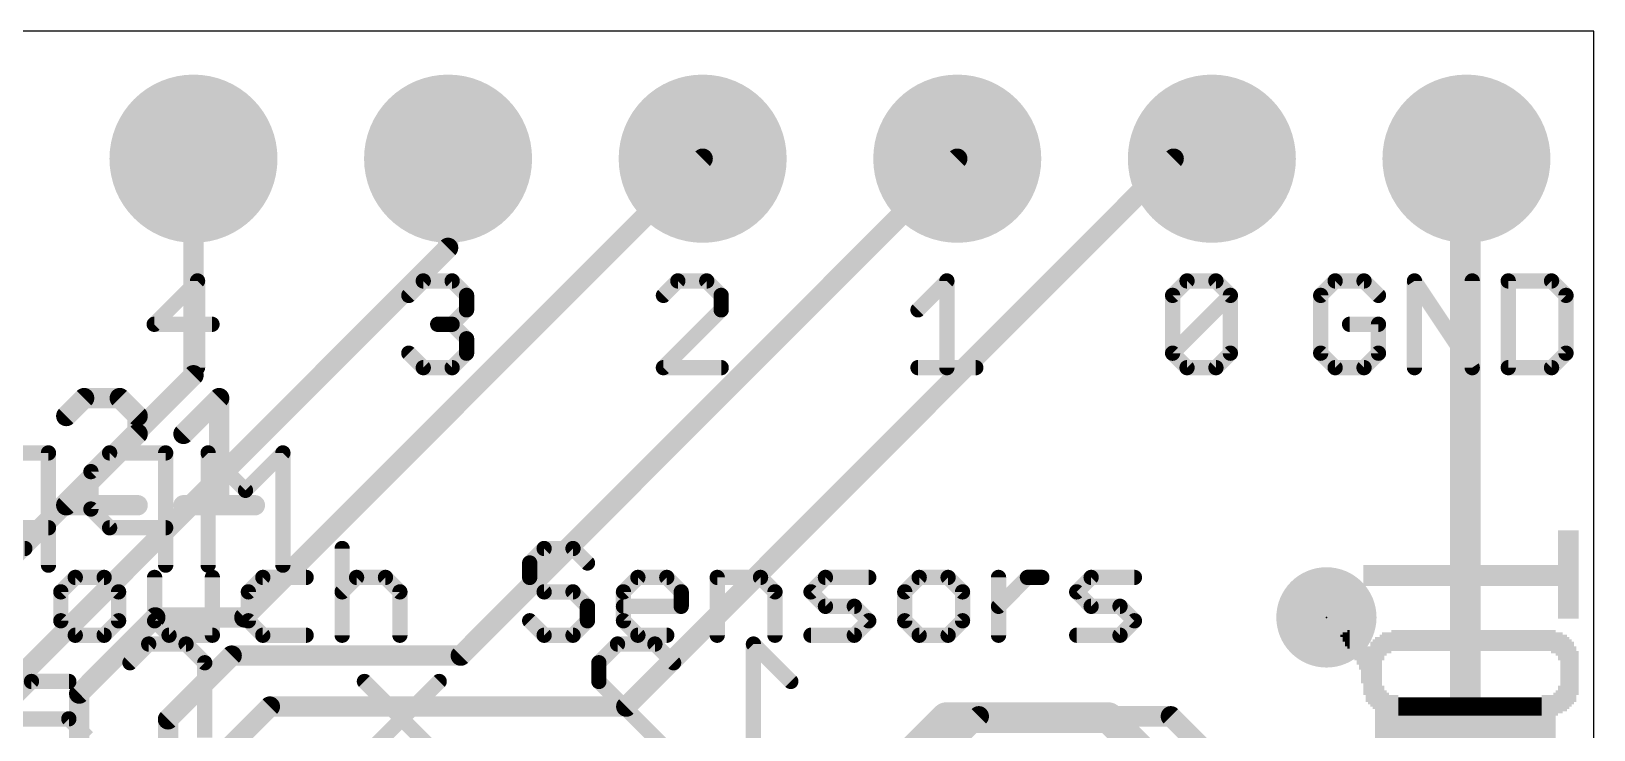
# Model space of a CAD drawing. Extents: x -0.1 to 33.1, y -0.2 to 19.1.
# Drawn here: x 17.43 to 33.02, y 12.09 to 19.05 of the extents above; entities that cross this region are included whole.
import ezdxf

# ---------------------------------------------------------------- set-up
doc = ezdxf.new("R2010")
doc.units = 0
for name, color, linetype in [('1', 12, 'CONTINUOUS'), ('16', 132, 'CONTINUOUS'), ('17', 110, 'CONTINUOUS'), ('20', 53, 'CONTINUOUS'), ('21', 40, 'CONTINUOUS'), ('22', 6, 'CONTINUOUS'), ('23', 40, 'CONTINUOUS')]:
    doc.layers.add(name, color=color, linetype=linetype)

# ---------------------------------------------------------------- blocks, each defined once
blk = doc.blocks.new('RECT')
blk.add_solid([(-0.5, -0.5), (0.5, -0.5), (-0.5, 0.5), (0.5, 0.5)])
blk = doc.blocks.new('PIE')
at = {"const_width": 0.5}
blk.add_lwpolyline([(0, -0.25, 1), (0, 0.25, 1), (0, -0.25)], format="xyb", dxfattribs=at)
blk = doc.blocks.new('ROUNDP')
at = {"const_width": 0.5}
blk.add_lwpolyline([(0, -0.25, 1), (0, 0.25, 1), (0, -0.25)], format="xyb", dxfattribs=at)

msp = doc.modelspace()

# ---------------------------------------------------------------- linework, layer by layer
at = {"layer": '1'}
for points, const_width in [([(31.739, 17.769), (31.75, 17.78)], 0.3048), ([(19.05, 15.621), (19.05, 17.78)], 0.2032), ([(19.558, 13.208), (24.13, 17.78)], 0.2032), ([(21.59, 16.891), (21.59, 17.78)], 0.2032), ([(21.717, 12.827), (26.67, 17.78)], 0.2032), ([(28.829, 17.78), (23.368, 12.319)], 0.2032), ([(28.829, 17.78), (29.21, 17.78)], 0.2032), ([(31.739, 11.69), (31.739, 17.769)], 0.3048), ([(17.31, 12.611), (21.59, 16.891)], 0.2032), ([(19.05, 15.621), (16.91, 13.481)], 0.2032), ([(17.91, 12.449), (18.669, 13.208)], 0.2032), ([(18.669, 13.208), (19.558, 13.208)], 0.2032), ([(18.796, 12.192), (19.431, 12.827)], 0.2032), ([(19.431, 12.827), (21.717, 12.827)], 0.2032), ([(17.91, 10.198), (17.91, 12.449)], 0.2032), ([(19.304, 11.811), (19.812, 12.319)], 0.2032), ([(19.812, 12.319), (23.368, 12.319)], 0.2032), ([(25.996, 11.333), (26.885, 12.222)], 0.2032), ([(26.885, 12.222), (28.801, 12.222)], 0.2032), ([(28.801, 12.222), (30.48, 10.543)], 0.2032), ([(18.796, 10.16), (18.796, 12.192)], 0.2032)]:
    msp.add_lwpolyline(points, dxfattribs=dict(at, const_width=const_width))
for points, const_width in [([(31.8039, 17.7261, 1), (31.6961, 17.8339)], 0.1524), ([(19.1008, 17.78, 1), (18.9992, 17.78)], 0.1016), ([(21.6408, 17.78, 1), (21.5392, 17.78)], 0.1016), ([(24.1659, 17.7441, 1), (24.0941, 17.8159)], 0.1016), ([(26.7059, 17.7441, 1), (26.6341, 17.8159)], 0.1016), ([(28.829, 17.8308, 1), (28.829, 17.7292)], 0.1016), ([(28.8649, 17.7441, 1), (28.7931, 17.8159)], 0.1016), ([(29.21, 17.7292, 1), (29.21, 17.8308)], 0.1016), ([(31.8152, 17.769, 1), (31.6628, 17.769)], 0.1524), ([(31.6851, 17.8229, 1), (31.7929, 17.7151)], 0.1524), ([(21.6259, 16.8551, 1), (21.5541, 16.9269)], 0.1016), ([(21.5392, 16.891, 1), (21.6408, 16.891)], 0.1016), ([(18.9992, 15.621, 1), (19.1008, 15.621)], 0.1016), ([(19.0859, 15.5851, 1), (19.0141, 15.6569)], 0.1016), ([(18.669, 13.2588, 1), (18.669, 13.1572)], 0.1016), ([(18.7049, 13.1721, 1), (18.6331, 13.2439)], 0.1016), ([(19.5221, 13.2439, 1), (19.5939, 13.1721)], 0.1016), ([(19.558, 13.1572, 1), (19.558, 13.2588)], 0.1016), ([(19.431, 12.8778, 1), (19.431, 12.7762)], 0.1016), ([(19.4669, 12.7911, 1), (19.3951, 12.8629)], 0.1016), ([(21.6811, 12.8629, 1), (21.7529, 12.7911)], 0.1016), ([(21.717, 12.7762, 1), (21.717, 12.8778)], 0.1016), ([(17.9608, 12.449, 1), (17.8592, 12.449)], 0.1016), ([(17.8741, 12.4849, 1), (17.9459, 12.4131)], 0.1016), ([(19.812, 12.3698, 1), (19.812, 12.2682)], 0.1016), ([(19.8479, 12.2831, 1), (19.7761, 12.3549)], 0.1016), ([(23.3321, 12.3549, 1), (23.4039, 12.2831)], 0.1016), ([(23.368, 12.2682, 1), (23.368, 12.3698)], 0.1016), ([(26.885, 12.2728, 1), (26.885, 12.1712)], 0.1016), ([(26.9209, 12.1861, 1), (26.8491, 12.2579)], 0.1016), ([(28.8369, 12.2579, 1), (28.7651, 12.1861)], 0.1016), ([(28.801, 12.1712, 1), (28.801, 12.2728)], 0.1016), ([(18.8468, 12.192, 1), (18.7452, 12.192)], 0.1016), ([(18.7601, 12.2279, 1), (18.8319, 12.1561)], 0.1016)]:
    msp.add_lwpolyline(points, format="xyb", dxfattribs=dict(at, const_width=const_width))
at = {"layer": '16', "const_width": 0.3048}
for points in [[(25.527, 11.176), (26.5603, 12.2093)], [(26.5603, 12.2093), (28.1767, 12.2093)], [(28.1767, 12.2093), (29.2735, 11.1125)]]:
    msp.add_lwpolyline(points, dxfattribs=at)
at = {"layer": '16', "const_width": 0.1524}
for points in [[(26.5603, 12.2855, 1), (26.5603, 12.1331)], [(26.6142, 12.1554, 1), (26.5064, 12.2632)], [(28.2306, 12.2632, 1), (28.1228, 12.1554)], [(28.1767, 12.1331, 1), (28.1767, 12.2855)]]:
    msp.add_lwpolyline(points, format="xyb", dxfattribs=at)
at = {"layer": '20'}
for p, q in [((33.02, 19.05), (0, 19.05)), ((33.02, 2.413), (33.02, 19.05))]:
    msp.add_line(p, q, dxfattribs=at)
at = {"layer": '21'}
for points, const_width in [([(19.0906, 16.5615), (18.6584, 16.1294)], 0.1524), ([(19.0906, 15.6972), (19.0906, 16.5615)], 0.1524), ([(21.1984, 16.4175), (21.3425, 16.5615)], 0.1524), ([(21.3425, 16.5615), (21.6306, 16.5615)], 0.1524), ([(21.6306, 16.5615), (21.7747, 16.4175)], 0.1524), ([(23.8825, 16.5615), (23.7384, 16.4175)], 0.1524), ([(24.1706, 16.5615), (23.8825, 16.5615)], 0.1524), ([(24.3147, 16.4175), (24.1706, 16.5615)], 0.1524), ([(26.2784, 16.2734), (26.5666, 16.5615)], 0.1524), ([(26.5666, 16.5615), (26.5666, 15.6972)], 0.1524), ([(28.8184, 16.4175), (28.9625, 16.5615)], 0.1524), ([(28.9625, 16.5615), (29.2506, 16.5615)], 0.1524), ([(29.2506, 16.5615), (29.3947, 16.4175)], 0.1524), ([(30.44, 16.5615), (30.2959, 16.4175)], 0.1524), ([(30.7281, 16.5615), (30.44, 16.5615)], 0.1524), ([(30.8721, 16.4175), (30.7281, 16.5615)], 0.1524), ([(31.2314, 15.6972), (31.2314, 16.5615)], 0.1524), ([(31.2314, 16.5615), (31.8077, 15.6972)], 0.1524), ([(31.8077, 15.6972), (31.8077, 16.5615)], 0.1524), ([(32.167, 16.5615), (32.167, 15.6972)], 0.1524), ([(32.5991, 16.5615), (32.167, 16.5615)], 0.1524), ([(32.7432, 16.4175), (32.5991, 16.5615)], 0.1524), ([(21.7747, 16.4175), (21.7747, 16.2734)], 0.1524), ([(24.3147, 16.2734), (24.3147, 16.4175)], 0.1524), ([(28.8184, 15.8413), (28.8184, 16.4175)], 0.1524), ([(28.8184, 15.8413), (29.3947, 16.4175)], 0.1524), ([(29.3947, 16.4175), (29.3947, 15.8413)], 0.1524), ([(30.2959, 16.4175), (30.2959, 15.8413)], 0.1524), ([(32.7432, 15.8413), (32.7432, 16.4175)], 0.1524), ([(21.7747, 16.2734), (21.6306, 16.1294)], 0.1524), ([(23.7384, 15.6972), (24.3147, 16.2734)], 0.1524), ([(18.6584, 16.1294), (19.2347, 16.1294)], 0.1524), ([(21.6306, 16.1294), (21.4866, 16.1294)], 0.1524), ([(21.6306, 16.1294), (21.7747, 15.9853)], 0.1524), ([(21.7747, 15.9853), (21.7747, 15.8413)], 0.1524), ([(30.8721, 16.1294), (30.584, 16.1294)], 0.1524), ([(30.8721, 15.8413), (30.8721, 16.1294)], 0.1524), ([(21.3425, 15.6972), (21.1984, 15.8413)], 0.1524), ([(21.7747, 15.8413), (21.6306, 15.6972)], 0.1524), ([(28.9625, 15.6972), (28.8184, 15.8413)], 0.1524), ([(29.3947, 15.8413), (29.2506, 15.6972)], 0.1524), ([(30.2959, 15.8413), (30.44, 15.6972)], 0.1524), ([(30.7281, 15.6972), (30.8721, 15.8413)], 0.1524), ([(32.5991, 15.6972), (32.7432, 15.8413)], 0.1524), ([(21.6306, 15.6972), (21.3425, 15.6972)], 0.1524), ([(24.3147, 15.6972), (23.7384, 15.6972)], 0.1524), ([(26.2784, 15.6972), (26.8547, 15.6972)], 0.1524), ([(29.2506, 15.6972), (28.9625, 15.6972)], 0.1524), ([(30.44, 15.6972), (30.7281, 15.6972)], 0.1524), ([(32.167, 15.6972), (32.5991, 15.6972)], 0.1524), ([(17.9589, 15.3933), (17.781, 15.2154)], 0.2032), ([(18.3148, 15.3933), (17.9589, 15.3933)], 0.2032), ([(18.4928, 15.2154), (18.3148, 15.3933)], 0.2032), ([(18.9504, 15.0374), (19.3063, 15.3933)], 0.2032), ([(19.3063, 15.3933), (19.3063, 14.3256)], 0.2032), ([(18.4928, 15.0374), (18.4928, 15.2154)], 0.2032), ([(17.781, 14.3256), (18.4928, 15.0374)], 0.2032), ([(18.4928, 14.3256), (17.781, 14.3256)], 0.2032), ([(18.9504, 14.3256), (19.6622, 14.3256)], 0.2032), ([(16.7911, 13.8945), (17.3674, 13.8945)], 0.1524), ([(20.5332, 13.8945), (20.5332, 13.0302)], 0.1524), ([(22.5483, 13.8945), (22.4043, 13.7505)], 0.1524), ([(22.8364, 13.8945), (22.5483, 13.8945)], 0.1524), ([(22.9805, 13.7505), (22.8364, 13.8945)], 0.1524), ([(22.4043, 13.7505), (22.4043, 13.6064)], 0.1524), ([(17.8707, 13.6064), (17.7267, 13.4624)], 0.1524), ([(18.1588, 13.6064), (17.8707, 13.6064)], 0.1524), ([(18.3029, 13.4624), (18.1588, 13.6064)], 0.1524), ([(18.6622, 13.6064), (18.6622, 13.1743)], 0.1524), ([(19.2384, 13.0302), (19.2384, 13.6064)], 0.1524), ([(19.7418, 13.6064), (19.5977, 13.4624)], 0.1524), ([(20.1739, 13.6064), (19.7418, 13.6064)], 0.1524), ([(20.5332, 13.4624), (20.6773, 13.6064)], 0.1524), ([(20.6773, 13.6064), (20.9654, 13.6064)], 0.1524), ([(20.9654, 13.6064), (21.1094, 13.4624)], 0.1524), ([(22.4043, 13.6064), (22.5483, 13.4624)], 0.1524), ([(23.3398, 13.4624), (23.4838, 13.6064)], 0.1524), ([(23.4838, 13.6064), (23.7719, 13.6064)], 0.1524), ([(23.7719, 13.6064), (23.916, 13.4624)], 0.1524), ([(24.2753, 13.0302), (24.2753, 13.6064)], 0.1524), ([(24.2753, 13.6064), (24.7075, 13.6064)], 0.1524), ([(24.7075, 13.6064), (24.8515, 13.4624)], 0.1524), ([(25.2108, 13.4624), (25.3549, 13.6064)], 0.1524), ([(25.3549, 13.6064), (25.787, 13.6064)], 0.1524), ([(26.2904, 13.6064), (26.1463, 13.4624)], 0.1524), ([(26.5785, 13.6064), (26.2904, 13.6064)], 0.1524), ([(26.7226, 13.4624), (26.5785, 13.6064)], 0.1524), ([(27.0819, 13.0302), (27.0819, 13.6064)], 0.1524), ([(27.0819, 13.3183), (27.37, 13.6064)], 0.1524), ([(27.37, 13.6064), (27.514, 13.6064)], 0.1524), ([(27.8615, 13.4624), (28.0055, 13.6064)], 0.1524), ([(28.0055, 13.6064), (28.4377, 13.6064)], 0.1524), ([(17.7267, 13.4624), (17.7267, 13.1743)], 0.1524), ([(18.3029, 13.1743), (18.3029, 13.4624)], 0.1524), ([(19.5977, 13.4624), (19.5977, 13.1743)], 0.1524), ([(21.1094, 13.4624), (21.1094, 13.0302)], 0.1524), ([(22.5483, 13.4624), (22.8364, 13.4624)], 0.1524), ([(22.8364, 13.4624), (22.9805, 13.3183)], 0.1524), ([(23.3398, 13.1743), (23.3398, 13.4624)], 0.1524), ([(23.916, 13.4624), (23.916, 13.3183)], 0.1524), ([(24.8515, 13.4624), (24.8515, 13.0302)], 0.1524), ([(25.3549, 13.3183), (25.2108, 13.4624)], 0.1524), ([(26.1463, 13.4624), (26.1463, 13.1743)], 0.1524), ([(26.7226, 13.1743), (26.7226, 13.4624)], 0.1524), ([(28.0055, 13.3183), (27.8615, 13.4624)], 0.1524), ([(17.7267, 13.1743), (17.8707, 13.0302)], 0.1524), ([(18.1588, 13.0302), (18.3029, 13.1743)], 0.1524), ([(18.6622, 13.1743), (18.8062, 13.0302)], 0.1524), ([(19.5977, 13.1743), (19.7418, 13.0302)], 0.1524), ([(22.5483, 13.0302), (22.4043, 13.1743)], 0.1524), ([(22.9805, 13.1743), (22.8364, 13.0302)], 0.1524), ([(22.9805, 13.3183), (22.9805, 13.1743)], 0.1524), ([(23.916, 13.3183), (23.3398, 13.3183)], 0.1524), ([(23.4838, 13.0302), (23.3398, 13.1743)], 0.1524), ([(25.643, 13.3183), (25.3549, 13.3183)], 0.1524), ([(25.787, 13.1743), (25.643, 13.3183)], 0.1524), ([(25.643, 13.0302), (25.787, 13.1743)], 0.1524), ([(26.1463, 13.1743), (26.2904, 13.0302)], 0.1524), ([(26.5785, 13.0302), (26.7226, 13.1743)], 0.1524), ([(28.2936, 13.3183), (28.0055, 13.3183)], 0.1524), ([(28.4377, 13.1743), (28.2936, 13.3183)], 0.1524), ([(28.2936, 13.0302), (28.4377, 13.1743)], 0.1524), ([(17.8707, 13.0302), (18.1588, 13.0302)], 0.1524), ([(18.8062, 13.0302), (19.2384, 13.0302)], 0.1524), ([(19.7418, 13.0302), (20.1739, 13.0302)], 0.1524), ([(22.8364, 13.0302), (22.5483, 13.0302)], 0.1524), ([(23.7719, 13.0302), (23.4838, 13.0302)], 0.1524), ([(25.2108, 13.0302), (25.643, 13.0302)], 0.1524), ([(26.2904, 13.0302), (26.5785, 13.0302)], 0.1524), ([(27.8615, 13.0302), (28.2936, 13.0302)], 0.1524)]:
    msp.add_lwpolyline(points, dxfattribs=dict(at, const_width=const_width))
for points, const_width in [([(19.1287, 16.5615, 1), (19.0525, 16.5615)], 0.0762), ([(19.1176, 16.5346, 1), (19.0637, 16.5885)], 0.0762), ([(21.3425, 16.5996, 1), (21.3425, 16.5234)], 0.0762), ([(21.3694, 16.5346, 1), (21.3156, 16.5885)], 0.0762), ([(21.6576, 16.5885, 1), (21.6037, 16.5346)], 0.0762), ([(21.6306, 16.5234, 1), (21.6306, 16.5996)], 0.0762), ([(23.8825, 16.5996, 1), (23.8825, 16.5234)], 0.0762), ([(23.9094, 16.5346, 1), (23.8556, 16.5885)], 0.0762), ([(24.1976, 16.5885, 1), (24.1437, 16.5346)], 0.0762), ([(24.1706, 16.5234, 1), (24.1706, 16.5996)], 0.0762), ([(26.6047, 16.5615, 1), (26.5285, 16.5615)], 0.0762), ([(26.5935, 16.5346, 1), (26.5396, 16.5885)], 0.0762), ([(28.9625, 16.5996, 1), (28.9625, 16.5234)], 0.0762), ([(28.9894, 16.5346, 1), (28.9356, 16.5885)], 0.0762), ([(29.2776, 16.5885, 1), (29.2237, 16.5346)], 0.0762), ([(29.2506, 16.5234, 1), (29.2506, 16.5996)], 0.0762), ([(30.44, 16.5996, 1), (30.44, 16.5234)], 0.0762), ([(30.4669, 16.5346, 1), (30.413, 16.5885)], 0.0762), ([(30.755, 16.5885, 1), (30.7011, 16.5346)], 0.0762), ([(30.7281, 16.5234, 1), (30.7281, 16.5996)], 0.0762), ([(31.2631, 16.5827, 1), (31.1997, 16.5404)], 0.0762), ([(31.2695, 16.5615, 1), (31.1933, 16.5615)], 0.0762), ([(31.8458, 16.5615, 1), (31.7696, 16.5615)], 0.0762), ([(32.2051, 16.5615, 1), (32.1289, 16.5615)], 0.0762), ([(32.167, 16.5996, 1), (32.167, 16.5234)], 0.0762), ([(32.6261, 16.5885, 1), (32.5722, 16.5346)], 0.0762), ([(32.5991, 16.5234, 1), (32.5991, 16.5996)], 0.0762), ([(21.1715, 16.4444, 1), (21.2254, 16.3905)], 0.0762), ([(21.8128, 16.4175, 1), (21.7366, 16.4175)], 0.0762), ([(21.7477, 16.3905, 1), (21.8016, 16.4444)], 0.0762), ([(23.7115, 16.4444, 1), (23.7654, 16.3905)], 0.0762), ([(24.3528, 16.4175, 1), (24.2766, 16.4175)], 0.0762), ([(24.2877, 16.3905, 1), (24.3416, 16.4444)], 0.0762), ([(28.8565, 16.4175, 1), (28.7803, 16.4175)], 0.0762), ([(28.7915, 16.4444, 1), (28.8454, 16.3905)], 0.0762), ([(29.4328, 16.4175, 1), (29.3566, 16.4175)], 0.0762), ([(29.4216, 16.3905, 1), (29.3677, 16.4444)], 0.0762), ([(29.3677, 16.3905, 1), (29.4216, 16.4444)], 0.0762), ([(30.334, 16.4175, 1), (30.2578, 16.4175)], 0.0762), ([(30.269, 16.4444, 1), (30.3229, 16.3905)], 0.0762), ([(30.8452, 16.3905, 1), (30.8991, 16.4444)], 0.0762), ([(32.7813, 16.4175, 1), (32.7051, 16.4175)], 0.0762), ([(32.7162, 16.3905, 1), (32.7701, 16.4444)], 0.0762), ([(21.7366, 16.2734, 1), (21.8128, 16.2734)], 0.0762), ([(21.8016, 16.2465, 1), (21.7477, 16.3004)], 0.0762), ([(24.2766, 16.2734, 1), (24.3528, 16.2734)], 0.0762), ([(24.3416, 16.2465, 1), (24.2877, 16.3004)], 0.0762), ([(26.2515, 16.3004, 1), (26.3054, 16.2465)], 0.0762), ([(18.6584, 16.1675, 1), (18.6584, 16.0913)], 0.0762), ([(18.6315, 16.1563, 1), (18.6854, 16.1024)], 0.0762), ([(19.2347, 16.0913, 1), (19.2347, 16.1675)], 0.0762), ([(21.4866, 16.1675, 1), (21.4866, 16.0913)], 0.0762), ([(21.6576, 16.1563, 1), (21.6037, 16.1024)], 0.0762), ([(21.6037, 16.1563, 1), (21.6576, 16.1024)], 0.0762), ([(21.6306, 16.0913, 1), (21.6306, 16.1675)], 0.0762), ([(21.8128, 15.9853, 1), (21.7366, 15.9853)], 0.0762), ([(30.584, 16.1675, 1), (30.584, 16.0913)], 0.0762), ([(30.9102, 16.1294, 1), (30.834, 16.1294)], 0.0762), ([(30.8721, 16.0913, 1), (30.8721, 16.1675)], 0.0762), ([(21.2254, 15.8682, 1), (21.1715, 15.8143)], 0.0762), ([(21.7477, 15.9584, 1), (21.8016, 16.0123)], 0.0762), ([(21.8016, 15.8143, 1), (21.7477, 15.8682)], 0.0762), ([(28.8454, 15.8682, 1), (28.7915, 15.8143)], 0.0762), ([(28.7915, 15.8682, 1), (28.8454, 15.8143)], 0.0762), ([(29.4216, 15.8143, 1), (29.3677, 15.8682)], 0.0762), ([(30.3229, 15.8682, 1), (30.269, 15.8143)], 0.0762), ([(30.8991, 15.8143, 1), (30.8452, 15.8682)], 0.0762), ([(32.7701, 15.8143, 1), (32.7162, 15.8682)], 0.0762), ([(21.3425, 15.7353, 1), (21.3425, 15.6591)], 0.0762), ([(21.3156, 15.6703, 1), (21.3694, 15.7241)], 0.0762), ([(21.6037, 15.7241, 1), (21.6576, 15.6703)], 0.0762), ([(21.6306, 15.6591, 1), (21.6306, 15.7353)], 0.0762), ([(21.7366, 15.8413, 1), (21.8128, 15.8413)], 0.0762), ([(23.7384, 15.7353, 1), (23.7384, 15.6591)], 0.0762), ([(23.7115, 15.7241, 1), (23.7654, 15.6703)], 0.0762), ([(24.3147, 15.6591, 1), (24.3147, 15.7353)], 0.0762), ([(26.2784, 15.7353, 1), (26.2784, 15.6591)], 0.0762), ([(26.8547, 15.6591, 1), (26.8547, 15.7353)], 0.0762), ([(28.7803, 15.8413, 1), (28.8565, 15.8413)], 0.0762), ([(28.9625, 15.7353, 1), (28.9625, 15.6591)], 0.0762), ([(28.9356, 15.6703, 1), (28.9894, 15.7241)], 0.0762), ([(29.2237, 15.7241, 1), (29.2776, 15.6703)], 0.0762), ([(29.2506, 15.6591, 1), (29.2506, 15.7353)], 0.0762), ([(29.3566, 15.8413, 1), (29.4328, 15.8413)], 0.0762), ([(30.2578, 15.8413, 1), (30.334, 15.8413)], 0.0762), ([(30.44, 15.7353, 1), (30.44, 15.6591)], 0.0762), ([(30.413, 15.6703, 1), (30.4669, 15.7241)], 0.0762), ([(30.7011, 15.7241, 1), (30.755, 15.6703)], 0.0762), ([(30.7281, 15.6591, 1), (30.7281, 15.7353)], 0.0762), ([(30.834, 15.8413, 1), (30.9102, 15.8413)], 0.0762), ([(31.776, 15.6761, 1), (31.8394, 15.7183)], 0.0762), ([(32.167, 15.7353, 1), (32.167, 15.6591)], 0.0762), ([(32.5722, 15.7241, 1), (32.6261, 15.6703)], 0.0762), ([(32.5991, 15.6591, 1), (32.5991, 15.7353)], 0.0762), ([(32.7051, 15.8413, 1), (32.7813, 15.8413)], 0.0762), ([(19.0525, 15.6972, 1), (19.1287, 15.6972)], 0.0762), ([(26.5285, 15.6972, 1), (26.6047, 15.6972)], 0.0762), ([(31.1933, 15.6972, 1), (31.2695, 15.6972)], 0.0762), ([(31.7696, 15.6972, 1), (31.8458, 15.6972)], 0.0762), ([(32.1289, 15.6972, 1), (32.2051, 15.6972)], 0.0762), ([(17.9589, 15.4441, 1), (17.9589, 15.3425)], 0.1016), ([(17.9949, 15.3574, 1), (17.923, 15.4292)], 0.1016), ([(18.3508, 15.4292, 1), (18.2789, 15.3574)], 0.1016), ([(18.3148, 15.3425, 1), (18.3148, 15.4441)], 0.1016), ([(19.3571, 15.3933, 1), (19.2555, 15.3933)], 0.1016), ([(19.3422, 15.3574, 1), (19.2704, 15.4292)], 0.1016), ([(17.7451, 15.2513, 1), (17.8169, 15.1794)], 0.1016), ([(18.5436, 15.2154, 1), (18.442, 15.2154)], 0.1016), ([(18.4569, 15.1794, 1), (18.5287, 15.2513)], 0.1016), ([(18.5287, 15.0015, 1), (18.4569, 15.0733)], 0.1016), ([(18.9145, 15.0733, 1), (18.9863, 15.0015)], 0.1016), ([(18.442, 15.0374, 1), (18.5436, 15.0374)], 0.1016), ([(17.781, 14.3764, 1), (17.781, 14.2748)], 0.1016), ([(17.7451, 14.3615, 1), (17.8169, 14.2897)], 0.1016), ([(18.4928, 14.2748, 1), (18.4928, 14.3764)], 0.1016), ([(18.9504, 14.3764, 1), (18.9504, 14.2748)], 0.1016), ([(19.2555, 14.3256, 1), (19.3571, 14.3256)], 0.1016), ([(19.6622, 14.2748, 1), (19.6622, 14.3764)], 0.1016), ([(17.3674, 13.8564, 1), (17.3674, 13.9326)], 0.0762), ([(20.5713, 13.8945, 1), (20.4951, 13.8945)], 0.0762), ([(22.5483, 13.9326, 1), (22.5483, 13.8564)], 0.0762), ([(22.5753, 13.8676, 1), (22.5214, 13.9215)], 0.0762), ([(22.8634, 13.9215, 1), (22.8095, 13.8676)], 0.0762), ([(22.8364, 13.8564, 1), (22.8364, 13.9326)], 0.0762), ([(22.3773, 13.7774, 1), (22.4312, 13.7235)], 0.0762), ([(22.4424, 13.7505, 1), (22.3662, 13.7505)], 0.0762), ([(22.9535, 13.7235, 1), (23.0074, 13.7774)], 0.0762), ([(17.8707, 13.6445, 1), (17.8707, 13.5683)], 0.0762), ([(17.8977, 13.5795, 1), (17.8438, 13.6334)], 0.0762), ([(18.1858, 13.6334, 1), (18.1319, 13.5795)], 0.0762), ([(18.1588, 13.5683, 1), (18.1588, 13.6445)], 0.0762), ([(18.7003, 13.6064, 1), (18.6241, 13.6064)], 0.0762), ([(19.2765, 13.6064, 1), (19.2003, 13.6064)], 0.0762), ([(19.7418, 13.6445, 1), (19.7418, 13.5683)], 0.0762), ([(19.7687, 13.5795, 1), (19.7148, 13.6334)], 0.0762), ([(20.1739, 13.5683, 1), (20.1739, 13.6445)], 0.0762), ([(20.6773, 13.6445, 1), (20.6773, 13.5683)], 0.0762), ([(20.7042, 13.5795, 1), (20.6503, 13.6334)], 0.0762), ([(20.9923, 13.6334, 1), (20.9384, 13.5795)], 0.0762), ([(20.9654, 13.5683, 1), (20.9654, 13.6445)], 0.0762), ([(22.4312, 13.6334, 1), (22.3773, 13.5795)], 0.0762), ([(22.3662, 13.6064, 1), (22.4424, 13.6064)], 0.0762), ([(23.4838, 13.6445, 1), (23.4838, 13.5683)], 0.0762), ([(23.5108, 13.5795, 1), (23.4569, 13.6334)], 0.0762), ([(23.7989, 13.6334, 1), (23.745, 13.5795)], 0.0762), ([(23.7719, 13.5683, 1), (23.7719, 13.6445)], 0.0762), ([(24.3134, 13.6064, 1), (24.2372, 13.6064)], 0.0762), ([(24.2753, 13.6445, 1), (24.2753, 13.5683)], 0.0762), ([(24.7344, 13.6334, 1), (24.6805, 13.5795)], 0.0762), ([(24.7075, 13.5683, 1), (24.7075, 13.6445)], 0.0762), ([(25.3549, 13.6445, 1), (25.3549, 13.5683)], 0.0762), ([(25.3818, 13.5795, 1), (25.3279, 13.6334)], 0.0762), ([(25.787, 13.5683, 1), (25.787, 13.6445)], 0.0762), ([(26.2904, 13.6445, 1), (26.2904, 13.5683)], 0.0762), ([(26.3173, 13.5795, 1), (26.2634, 13.6334)], 0.0762), ([(26.6054, 13.6334, 1), (26.5516, 13.5795)], 0.0762), ([(26.5785, 13.5683, 1), (26.5785, 13.6445)], 0.0762), ([(27.12, 13.6064, 1), (27.0438, 13.6064)], 0.0762), ([(27.37, 13.6445, 1), (27.37, 13.5683)], 0.0762), ([(27.3969, 13.5795, 1), (27.343, 13.6334)], 0.0762), ([(27.514, 13.5683, 1), (27.514, 13.6445)], 0.0762), ([(28.0055, 13.6445, 1), (28.0055, 13.5683)], 0.0762), ([(28.0324, 13.5795, 1), (27.9786, 13.6334)], 0.0762), ([(28.4377, 13.5683, 1), (28.4377, 13.6445)], 0.0762), ([(17.6997, 13.4893, 1), (17.7536, 13.4354)], 0.0762), ([(17.7648, 13.4624, 1), (17.6886, 13.4624)], 0.0762), ([(18.341, 13.4624, 1), (18.2648, 13.4624)], 0.0762), ([(18.2759, 13.4354, 1), (18.3298, 13.4893)], 0.0762), ([(19.6358, 13.4624, 1), (19.5596, 13.4624)], 0.0762), ([(19.5708, 13.4893, 1), (19.6246, 13.4354)], 0.0762), ([(20.5063, 13.4893, 1), (20.5602, 13.4354)], 0.0762), ([(21.1475, 13.4624, 1), (21.0713, 13.4624)], 0.0762), ([(21.0825, 13.4354, 1), (21.1364, 13.4893)], 0.0762), ([(22.5483, 13.5005, 1), (22.5483, 13.4243)], 0.0762), ([(22.5214, 13.4354, 1), (22.5753, 13.4893)], 0.0762), ([(22.8634, 13.4893, 1), (22.8095, 13.4354)], 0.0762), ([(22.8364, 13.4243, 1), (22.8364, 13.5005)], 0.0762), ([(23.3128, 13.4893, 1), (23.3667, 13.4354)], 0.0762), ([(23.3779, 13.4624, 1), (23.3017, 13.4624)], 0.0762), ([(23.9541, 13.4624, 1), (23.8779, 13.4624)], 0.0762), ([(23.8891, 13.4354, 1), (23.9429, 13.4893)], 0.0762), ([(24.8896, 13.4624, 1), (24.8134, 13.4624)], 0.0762), ([(24.8246, 13.4354, 1), (24.8785, 13.4893)], 0.0762), ([(25.2378, 13.4893, 1), (25.1839, 13.4354)], 0.0762), ([(25.1839, 13.4893, 1), (25.2378, 13.4354)], 0.0762), ([(26.1844, 13.4624, 1), (26.1082, 13.4624)], 0.0762), ([(26.1194, 13.4893, 1), (26.1733, 13.4354)], 0.0762), ([(26.7607, 13.4624, 1), (26.6845, 13.4624)], 0.0762), ([(26.6956, 13.4354, 1), (26.7495, 13.4893)], 0.0762), ([(27.8884, 13.4893, 1), (27.8345, 13.4354)], 0.0762), ([(27.8345, 13.4893, 1), (27.8884, 13.4354)], 0.0762), ([(17.7536, 13.2012, 1), (17.6997, 13.1473)], 0.0762), ([(18.3298, 13.1473, 1), (18.2759, 13.2012)], 0.0762), ([(18.6891, 13.2012, 1), (18.6352, 13.1473)], 0.0762), ([(19.6246, 13.2012, 1), (19.5708, 13.1473)], 0.0762), ([(22.4312, 13.2012, 1), (22.3773, 13.1473)], 0.0762), ([(23.0186, 13.3183, 1), (22.9424, 13.3183)], 0.0762), ([(22.9535, 13.2914, 1), (23.0074, 13.3453)], 0.0762), ([(23.0074, 13.1473, 1), (22.9535, 13.2012)], 0.0762), ([(23.3667, 13.2012, 1), (23.3128, 13.1473)], 0.0762), ([(23.3398, 13.3564, 1), (23.3398, 13.2802)], 0.0762), ([(23.8779, 13.3183, 1), (23.9541, 13.3183)], 0.0762), ([(23.916, 13.2802, 1), (23.916, 13.3564)], 0.0762), ([(25.3549, 13.3564, 1), (25.3549, 13.2802)], 0.0762), ([(25.3279, 13.2914, 1), (25.3818, 13.3453)], 0.0762), ([(25.6699, 13.3453, 1), (25.616, 13.2914)], 0.0762), ([(25.643, 13.2802, 1), (25.643, 13.3564)], 0.0762), ([(25.814, 13.1473, 1), (25.7601, 13.2012)], 0.0762), ([(26.1733, 13.2012, 1), (26.1194, 13.1473)], 0.0762), ([(26.7495, 13.1473, 1), (26.6956, 13.2012)], 0.0762), ([(27.0549, 13.3453, 1), (27.1088, 13.2914)], 0.0762), ([(28.0055, 13.3564, 1), (28.0055, 13.2802)], 0.0762), ([(27.9786, 13.2914, 1), (28.0324, 13.3453)], 0.0762), ([(28.3206, 13.3453, 1), (28.2667, 13.2914)], 0.0762), ([(28.2936, 13.2802, 1), (28.2936, 13.3564)], 0.0762), ([(28.4646, 13.1473, 1), (28.4107, 13.2012)], 0.0762), ([(17.6886, 13.1743, 1), (17.7648, 13.1743)], 0.0762), ([(17.8707, 13.0683, 1), (17.8707, 12.9921)], 0.0762), ([(17.8438, 13.0033, 1), (17.8977, 13.0571)], 0.0762), ([(18.1319, 13.0571, 1), (18.1858, 13.0033)], 0.0762), ([(18.1588, 12.9921, 1), (18.1588, 13.0683)], 0.0762), ([(18.2648, 13.1743, 1), (18.341, 13.1743)], 0.0762), ([(18.6241, 13.1743, 1), (18.7003, 13.1743)], 0.0762), ([(18.8062, 13.0683, 1), (18.8062, 12.9921)], 0.0762), ([(18.7793, 13.0033, 1), (18.8332, 13.0571)], 0.0762), ([(19.2384, 12.9921, 1), (19.2384, 13.0683)], 0.0762), ([(19.5596, 13.1743, 1), (19.6358, 13.1743)], 0.0762), ([(19.7418, 13.0683, 1), (19.7418, 12.9921)], 0.0762), ([(19.7148, 13.0033, 1), (19.7687, 13.0571)], 0.0762), ([(20.1739, 12.9921, 1), (20.1739, 13.0683)], 0.0762), ([(22.5483, 13.0683, 1), (22.5483, 12.9921)], 0.0762), ([(22.5214, 13.0033, 1), (22.5753, 13.0571)], 0.0762), ([(22.8095, 13.0571, 1), (22.8634, 13.0033)], 0.0762), ([(22.8364, 12.9921, 1), (22.8364, 13.0683)], 0.0762), ([(22.9424, 13.1743, 1), (23.0186, 13.1743)], 0.0762), ([(23.3017, 13.1743, 1), (23.3779, 13.1743)], 0.0762), ([(23.4838, 13.0683, 1), (23.4838, 12.9921)], 0.0762), ([(23.4569, 13.0033, 1), (23.5108, 13.0571)], 0.0762), ([(23.7719, 12.9921, 1), (23.7719, 13.0683)], 0.0762), ([(25.2108, 13.0683, 1), (25.2108, 12.9921)], 0.0762), ([(25.616, 13.0571, 1), (25.6699, 13.0033)], 0.0762), ([(25.643, 12.9921, 1), (25.643, 13.0683)], 0.0762), ([(25.7601, 13.1473, 1), (25.814, 13.2012)], 0.0762), ([(26.1082, 13.1743, 1), (26.1844, 13.1743)], 0.0762), ([(26.2904, 13.0683, 1), (26.2904, 12.9921)], 0.0762), ([(26.2634, 13.0033, 1), (26.3173, 13.0571)], 0.0762), ([(26.5516, 13.0571, 1), (26.6054, 13.0033)], 0.0762), ([(26.5785, 12.9921, 1), (26.5785, 13.0683)], 0.0762), ([(26.6845, 13.1743, 1), (26.7607, 13.1743)], 0.0762), ([(27.8615, 13.0683, 1), (27.8615, 12.9921)], 0.0762), ([(28.2667, 13.0571, 1), (28.3206, 13.0033)], 0.0762), ([(28.2936, 12.9921, 1), (28.2936, 13.0683)], 0.0762), ([(28.4107, 13.1473, 1), (28.4646, 13.2012)], 0.0762), ([(19.2003, 13.0302, 1), (19.2765, 13.0302)], 0.0762), ([(20.4951, 13.0302, 1), (20.5713, 13.0302)], 0.0762), ([(21.0713, 13.0302, 1), (21.1475, 13.0302)], 0.0762), ([(24.2372, 13.0302, 1), (24.3134, 13.0302)], 0.0762), ([(24.8134, 13.0302, 1), (24.8896, 13.0302)], 0.0762), ([(27.0438, 13.0302, 1), (27.12, 13.0302)], 0.0762)]:
    msp.add_lwpolyline(points, format="xyb", dxfattribs=dict(at, const_width=const_width))
at = {"layer": '22', "const_width": 0.1524}
for points in [[(17.6032, 14.8473), (17.0439, 14.8473)], [(17.6032, 13.7287), (17.6032, 14.8473)], [(18.2133, 14.8473), (18.0269, 14.6608)], [(18.7726, 14.8473), (18.2133, 14.8473)], [(18.7726, 13.7287), (18.7726, 14.8473)], [(19.5692, 14.4744), (19.1963, 14.8473)], [(19.1963, 14.8473), (19.1963, 13.7287)], [(19.942, 14.8473), (19.5692, 14.4744)], [(19.942, 13.7287), (19.942, 14.8473)], [(18.0269, 14.6608), (18.0269, 14.288)], [(18.0269, 14.288), (18.2133, 14.1016)], [(17.0439, 14.1016), (17.6032, 14.1016)], [(18.2133, 14.1016), (18.7726, 14.1016)], [(18.4167, 12.7558), (18.6031, 12.9423)], [(18.6031, 12.9423), (18.976, 12.9423)], [(18.976, 12.9423), (19.1624, 12.7558)], [(23.0943, 12.7558), (23.2807, 12.9423)], [(23.2807, 12.9423), (23.6536, 12.9423)], [(23.6536, 12.9423), (23.84, 12.7558)], [(25.0094, 12.5694), (24.6365, 12.9423)], [(24.6365, 12.9423), (24.6365, 11.8237)], [(19.1624, 12.7558), (19.1624, 12.0101)], [(23.0943, 12.5694), (23.0943, 12.7558)], [(17.4337, 12.5694), (17.2473, 12.383)], [(17.8066, 12.5694), (17.4337, 12.5694)], [(21.5012, 12.5694), (20.7555, 11.8237)], [(21.5012, 11.8237), (20.7555, 12.5694)], [(23.84, 11.8237), (23.0943, 12.5694)], [(17.8066, 12.1966), (17.2473, 12.1966)], [(17.993, 12.0101), (17.8066, 12.1966)]]:
    msp.add_lwpolyline(points, dxfattribs=at)
at = {"layer": '22', "const_width": 0.0762}
for points in [[(17.6413, 14.8473, 1), (17.5651, 14.8473)], [(17.6032, 14.8092, 1), (17.6032, 14.8854)], [(18.2133, 14.8854, 1), (18.2133, 14.8092)], [(18.2403, 14.8203, 1), (18.1864, 14.8742)], [(18.8107, 14.8473, 1), (18.7345, 14.8473)], [(18.7726, 14.8092, 1), (18.7726, 14.8854)], [(19.2344, 14.8473, 1), (19.1582, 14.8473)], [(19.2232, 14.8742, 1), (19.1694, 14.8203)], [(19.9801, 14.8473, 1), (19.9039, 14.8473)], [(19.9689, 14.8203, 1), (19.9151, 14.8742)], [(18.065, 14.6608, 1), (17.9888, 14.6608)], [(18, 14.6878, 1), (18.0538, 14.6339)], [(19.5422, 14.5013, 1), (19.5961, 14.4475)], [(19.5422, 14.4475, 1), (19.5961, 14.5013)], [(18.0538, 14.3149, 1), (18, 14.261)], [(17.9888, 14.288, 1), (18.065, 14.288)], [(17.6032, 14.0635, 1), (17.6032, 14.1397)], [(18.2133, 14.1397, 1), (18.2133, 14.0635)], [(18.1864, 14.0746, 1), (18.2403, 14.1285)], [(18.7726, 14.0635, 1), (18.7726, 14.1397)], [(17.5651, 13.7287, 1), (17.6413, 13.7287)], [(18.7345, 13.7287, 1), (18.8107, 13.7287)], [(19.1582, 13.7287, 1), (19.2344, 13.7287)], [(19.9039, 13.7287, 1), (19.9801, 13.7287)], [(18.6031, 12.9804, 1), (18.6031, 12.9042)], [(18.6301, 12.9153, 1), (18.5762, 12.9692)], [(19.0029, 12.9692, 1), (18.949, 12.9153)], [(18.976, 12.9042, 1), (18.976, 12.9804)], [(23.2807, 12.9804, 1), (23.2807, 12.9042)], [(23.3077, 12.9153, 1), (23.2538, 12.9692)], [(23.6805, 12.9692, 1), (23.6266, 12.9153)], [(23.6536, 12.9042, 1), (23.6536, 12.9804)], [(24.6635, 12.9692, 1), (24.6096, 12.9153)], [(24.6746, 12.9423, 1), (24.5984, 12.9423)], [(18.3898, 12.7828, 1), (18.4436, 12.7289)], [(19.2005, 12.7558, 1), (19.1243, 12.7558)], [(19.1355, 12.7289, 1), (19.1894, 12.7828)], [(23.1324, 12.7558, 1), (23.0562, 12.7558)], [(23.0674, 12.7828, 1), (23.1212, 12.7289)], [(23.8131, 12.7289, 1), (23.8669, 12.7828)], [(17.4337, 12.6075, 1), (17.4337, 12.5313)], [(17.4607, 12.5425, 1), (17.4068, 12.5963)], [(17.8066, 12.5313, 1), (17.8066, 12.6075)], [(20.7824, 12.5963, 1), (20.7286, 12.5425)], [(21.5281, 12.5425, 1), (21.4743, 12.5963)], [(23.1212, 12.5963, 1), (23.0674, 12.5425)], [(24.9825, 12.5425, 1), (25.0363, 12.5963)], [(23.0562, 12.5694, 1), (23.1324, 12.5694)], [(17.8335, 12.2235, 1), (17.7796, 12.1696)], [(17.8066, 12.1585, 1), (17.8066, 12.2347)]]:
    msp.add_lwpolyline(points, format="xyb", dxfattribs=at)
at = {"layer": '23'}
msp.add_point((30.353, 13.208), dxfattribs=at)

# ---------------------------------------------------------------- block references
at = {"layer": '1'}
msp.add_blockref('PIE', (30.353, 13.208), dxfattribs=at)
at = {"layer": '1', "xscale": 1.8, "yscale": 1.2, "rotation": 180}
msp.add_blockref('RECT', (31.739, 11.69), dxfattribs=at)
at = {"layer": '17', "xscale": 1.6764, "yscale": 1.6764, "rotation": 90}
for p in [(19.05, 17.78), (19.05, 17.78), (21.59, 17.78), (21.59, 17.78), (24.13, 17.78), (24.13, 17.78), (26.67, 17.78), (26.67, 17.78), (29.21, 17.78), (29.21, 17.78), (31.75, 17.78), (31.75, 17.78)]:
    msp.add_blockref('ROUNDP', p, dxfattribs=at)
at = {"layer": '22', "rotation": 90}
for p, xscale, yscale in [((32.6737, 13.6347), 0.8788, 0.0231), ((32.6968, 13.6347), 0.8788, 0.0231), ((32.7199, 13.6347), 0.8788, 0.0231), ((32.743, 13.6347), 0.8788, 0.0231), ((32.766, 13.6347), 0.8788, 0.0229), ((32.789, 13.6347), 0.8788, 0.0231), ((32.8121, 13.6347), 0.8788, 0.0231), ((32.8352, 13.6347), 0.8788, 0.0231), ((32.8583, 13.6347), 0.8788, 0.0231), ((30.734, 13.6246), 0.2083, 0.0229), ((30.757, 13.6246), 0.2083, 0.0231), ((30.7801, 13.6246), 0.2083, 0.0231), ((30.8032, 13.6246), 0.2083, 0.0231), ((30.8263, 13.6246), 0.2083, 0.0231), ((30.8494, 13.6246), 0.2083, 0.0231), ((30.8726, 13.6246), 0.2083, 0.0231), ((30.8957, 13.6246), 0.2083, 0.0231), ((30.9188, 13.6246), 0.2083, 0.0231), ((30.9419, 13.6246), 0.2083, 0.0231), ((30.965, 13.6246), 0.2083, 0.0231), ((30.988, 13.6246), 0.2083, 0.0229), ((31.011, 13.6246), 0.2083, 0.0231), ((31.0341, 13.6246), 0.2083, 0.0231), ((31.0572, 13.6246), 0.2083, 0.0231), ((31.0803, 13.6246), 0.2083, 0.0231), ((31.1034, 13.6246), 0.2083, 0.0231), ((31.1266, 13.6246), 0.2083, 0.0231), ((31.1497, 13.6246), 0.2083, 0.0231), ((31.1728, 13.6246), 0.2083, 0.0231), ((31.1959, 13.6246), 0.2083, 0.0231), ((31.219, 13.6246), 0.2083, 0.0231), ((31.242, 13.6246), 0.2083, 0.0229), ((31.265, 13.6246), 0.2083, 0.0231), ((31.2881, 13.6246), 0.2083, 0.0231), ((31.3112, 13.6246), 0.2083, 0.0231), ((31.3343, 13.6246), 0.2083, 0.0231), ((31.3574, 13.6246), 0.2083, 0.0231), ((31.3806, 13.6246), 0.2083, 0.0231), ((31.4037, 13.6246), 0.2083, 0.0231), ((31.4268, 13.6246), 0.2083, 0.0231), ((31.4499, 13.6246), 0.2083, 0.0231), ((31.473, 13.6246), 0.2083, 0.0231), ((31.496, 13.6246), 0.2083, 0.0229), ((31.519, 13.6246), 0.2083, 0.0231), ((31.5421, 13.6246), 0.2083, 0.0231), ((31.5652, 13.6246), 0.2083, 0.0231), ((31.5883, 13.6246), 0.2083, 0.0231), ((31.6114, 13.6246), 0.2083, 0.0231), ((31.6346, 13.6246), 0.2083, 0.0231), ((31.6577, 13.6246), 0.2083, 0.0231), ((31.6808, 13.6246), 0.2083, 0.0231), ((31.7039, 13.6246), 0.2083, 0.0231), ((31.727, 13.6246), 0.2083, 0.0231), ((31.75, 13.6246), 0.2083, 0.0229), ((31.773, 13.6246), 0.2083, 0.0231), ((31.7961, 13.6246), 0.2083, 0.0231), ((31.8192, 13.6246), 0.2083, 0.0231), ((31.8423, 13.6246), 0.2083, 0.0231), ((31.8654, 13.6246), 0.2083, 0.0231), ((31.8886, 13.6246), 0.2083, 0.0231), ((31.9117, 13.6246), 0.2083, 0.0231), ((31.9348, 13.6246), 0.2083, 0.0231), ((31.9579, 13.6246), 0.2083, 0.0231), ((31.981, 13.6246), 0.2083, 0.0231), ((32.004, 13.6246), 0.2083, 0.0229), ((32.027, 13.6246), 0.2083, 0.0231), ((32.0501, 13.6246), 0.2083, 0.0231), ((32.0732, 13.6246), 0.2083, 0.0231), ((32.0963, 13.6246), 0.2083, 0.0231), ((32.1194, 13.6246), 0.2083, 0.0231), ((32.1426, 13.6246), 0.2083, 0.0231), ((32.1657, 13.6246), 0.2083, 0.0231), ((32.1888, 13.6246), 0.2083, 0.0231), ((32.2119, 13.6246), 0.2083, 0.0231), ((32.235, 13.6246), 0.2083, 0.0231), ((32.258, 13.6246), 0.2083, 0.0229), ((32.281, 13.6246), 0.2083, 0.0231), ((32.3041, 13.6246), 0.2083, 0.0231), ((32.3272, 13.6246), 0.2083, 0.0231), ((32.3503, 13.6246), 0.2083, 0.0231), ((32.3734, 13.6246), 0.2083, 0.0231), ((32.3966, 13.6246), 0.2083, 0.0231), ((32.4197, 13.6246), 0.2083, 0.0231), ((32.4428, 13.6246), 0.2083, 0.0231), ((32.4659, 13.6246), 0.2083, 0.0231), ((32.489, 13.6246), 0.2083, 0.0231), ((32.512, 13.6246), 0.2083, 0.0229), ((32.535, 13.6246), 0.2083, 0.0231), ((32.5581, 13.6246), 0.2083, 0.0231), ((32.5812, 13.6246), 0.2083, 0.0231), ((32.6043, 13.6246), 0.2083, 0.0231), ((32.6274, 13.6246), 0.2083, 0.0231), ((32.6506, 13.6246), 0.2083, 0.0231), ((30.5954, 12.9769), 0.254, 0.0231), ((30.6186, 12.954), 0.2997, 0.0231), ((30.6417, 12.954), 0.3454, 0.0231), ((30.6648, 12.9311), 0.3912, 0.0231), ((30.503, 13.0239), 0.0229, 0.0231), ((30.5261, 13.0124), 0.0914, 0.0231), ((30.5492, 12.9883), 0.1397, 0.0231), ((30.5723, 12.9883), 0.1854, 0.0231), ((30.6879, 12.8841), 0.3937, 0.0231), ((30.711, 12.7813), 0.4623, 0.0231), ((30.734, 12.7), 0.5334, 0.0229), ((30.8032, 12.6429), 0.6477, 0.0231), ((30.8263, 12.6429), 0.6934, 0.0231), ((30.8494, 12.6429), 0.7391, 0.0231), ((30.8726, 12.6314), 0.762, 0.0231), ((30.8957, 12.6429), 0.7849, 0.0231), ((30.9188, 12.9197), 0.2769, 0.0231), ((30.9419, 12.9426), 0.2311, 0.0231), ((30.965, 12.954), 0.2083, 0.0231), ((30.988, 12.954), 0.2083, 0.0229), ((31.011, 12.9769), 0.2083, 0.0231), ((31.0341, 12.9769), 0.2083, 0.0231), ((31.0572, 12.9769), 0.2083, 0.0231), ((31.0803, 12.9769), 0.2083, 0.0231), ((31.1034, 12.9769), 0.2083, 0.0231), ((31.1266, 12.9769), 0.2083, 0.0231), ((31.1497, 12.9769), 0.2083, 0.0231), ((31.1728, 12.9769), 0.2083, 0.0231), ((31.1959, 12.9769), 0.2083, 0.0231), ((31.219, 12.9769), 0.2083, 0.0231), ((31.242, 12.9769), 0.2083, 0.0229), ((31.265, 12.9769), 0.2083, 0.0231), ((31.2881, 12.9769), 0.2083, 0.0231), ((31.3112, 12.9769), 0.2083, 0.0231), ((31.3343, 12.9769), 0.2083, 0.0231), ((31.3574, 12.9769), 0.2083, 0.0231), ((31.3806, 12.9769), 0.2083, 0.0231), ((31.4037, 12.9769), 0.2083, 0.0231), ((31.4268, 12.9769), 0.2083, 0.0231), ((31.4499, 12.9769), 0.2083, 0.0231), ((31.473, 12.9769), 0.2083, 0.0231), ((31.496, 12.9769), 0.2083, 0.0229), ((31.519, 12.9769), 0.2083, 0.0231), ((31.5421, 12.9769), 0.2083, 0.0231), ((31.5652, 12.9769), 0.2083, 0.0231), ((31.5883, 12.9769), 0.2083, 0.0231), ((31.6114, 12.9769), 0.2083, 0.0231), ((31.6346, 12.9769), 0.2083, 0.0231), ((31.6577, 12.9769), 0.2083, 0.0231), ((31.6808, 12.9769), 0.2083, 0.0231), ((31.7039, 12.9769), 0.2083, 0.0231), ((31.727, 12.9769), 0.2083, 0.0231), ((31.75, 12.9769), 0.2083, 0.0229), ((31.773, 12.9769), 0.2083, 0.0231), ((31.7961, 12.9769), 0.2083, 0.0231), ((31.8192, 12.9769), 0.2083, 0.0231), ((31.8423, 12.9769), 0.2083, 0.0231), ((31.8654, 12.9769), 0.2083, 0.0231), ((31.8886, 12.9769), 0.2083, 0.0231), ((31.9117, 12.9769), 0.2083, 0.0231), ((31.9348, 12.9769), 0.2083, 0.0231), ((31.9579, 12.9769), 0.2083, 0.0231), ((31.981, 12.9769), 0.2083, 0.0231), ((32.004, 12.9769), 0.2083, 0.0229), ((32.027, 12.9769), 0.2083, 0.0231), ((32.0501, 12.9769), 0.2083, 0.0231), ((32.0732, 12.9769), 0.2083, 0.0231), ((32.0963, 12.9769), 0.2083, 0.0231), ((32.1194, 12.9769), 0.2083, 0.0231), ((32.1426, 12.9769), 0.2083, 0.0231), ((32.1657, 12.9769), 0.2083, 0.0231), ((32.1888, 12.9769), 0.2083, 0.0231), ((32.2119, 12.9769), 0.2083, 0.0231), ((32.235, 12.9769), 0.2083, 0.0231), ((32.258, 12.9769), 0.2083, 0.0229), ((32.281, 12.9769), 0.2083, 0.0231), ((32.3041, 12.9769), 0.2083, 0.0231), ((32.3272, 12.9769), 0.2083, 0.0231), ((32.3503, 12.9769), 0.2083, 0.0231), ((32.3734, 12.9769), 0.2083, 0.0231), ((32.3966, 12.9769), 0.2083, 0.0231), ((32.4197, 12.9769), 0.2083, 0.0231), ((32.4428, 12.9769), 0.2083, 0.0231), ((32.4659, 12.9769), 0.2083, 0.0231), ((32.489, 12.9769), 0.2083, 0.0231), ((32.512, 12.9769), 0.2083, 0.0229), ((32.535, 12.9769), 0.2083, 0.0231), ((32.5581, 12.9769), 0.2083, 0.0231), ((32.5812, 12.9769), 0.2083, 0.0231), ((32.6043, 12.9654), 0.2311, 0.0231), ((32.6274, 12.9654), 0.2311, 0.0231), ((32.6506, 12.9426), 0.2311, 0.0231), ((32.6737, 12.9197), 0.2769, 0.0231), ((32.6968, 12.6543), 0.8077, 0.0231), ((32.7199, 12.6543), 0.762, 0.0231), ((32.743, 12.6543), 0.762, 0.0231), ((32.766, 12.6543), 0.7163, 0.0229), ((32.789, 12.6543), 0.6706, 0.0231), ((32.8121, 12.6543), 0.6248, 0.0231), ((30.757, 12.6416), 0.5537, 0.0231), ((30.7801, 12.6302), 0.5766, 0.0231), ((32.8352, 12.6416), 0.5537, 0.0231), ((32.8583, 12.653), 0.4394, 0.0231), ((30.9188, 12.3889), 0.2769, 0.0231), ((30.9419, 12.3546), 0.254, 0.0231), ((32.6506, 12.3546), 0.254, 0.0231), ((32.6737, 12.3889), 0.2769, 0.0231), ((30.965, 12.3431), 0.2311, 0.0231), ((30.988, 12.3304), 0.2057, 0.0229), ((31.011, 12.3304), 0.2057, 0.0231), ((31.0341, 12.3304), 0.2057, 0.0231), ((31.0572, 12.3304), 0.2057, 0.0231), ((31.0803, 12.319), 0.1829, 0.0231), ((31.1034, 12.319), 0.1829, 0.0231), ((31.1266, 12.319), 0.1829, 0.0231), ((31.1497, 12.319), 0.1829, 0.0231), ((31.1728, 12.319), 0.1829, 0.0231), ((31.1959, 12.319), 0.1829, 0.0231), ((31.219, 12.319), 0.1829, 0.0231), ((31.242, 12.319), 0.1829, 0.0229), ((31.265, 12.319), 0.1829, 0.0231), ((31.2881, 12.319), 0.1829, 0.0231), ((31.3112, 12.319), 0.1829, 0.0231), ((31.3343, 12.319), 0.1829, 0.0231), ((31.3574, 12.319), 0.1829, 0.0231), ((31.3806, 12.319), 0.1829, 0.0231), ((31.4037, 12.319), 0.1829, 0.0231), ((31.4268, 12.319), 0.1829, 0.0231), ((31.4499, 12.319), 0.1829, 0.0231), ((31.473, 12.319), 0.1829, 0.0231), ((31.496, 12.319), 0.1829, 0.0229), ((31.519, 12.319), 0.1829, 0.0231), ((31.5421, 12.319), 0.1829, 0.0231), ((31.5652, 12.319), 0.1829, 0.0231), ((31.5883, 12.319), 0.1829, 0.0231), ((31.6114, 12.319), 0.1829, 0.0231), ((31.6346, 12.319), 0.1829, 0.0231), ((31.6577, 12.319), 0.1829, 0.0231), ((31.6808, 12.319), 0.1829, 0.0231), ((31.7039, 12.319), 0.1829, 0.0231), ((31.727, 12.319), 0.1829, 0.0231), ((31.75, 12.319), 0.1829, 0.0229), ((31.773, 12.319), 0.1829, 0.0231), ((31.7961, 12.319), 0.1829, 0.0231), ((31.8192, 12.319), 0.1829, 0.0231), ((31.8423, 12.319), 0.1829, 0.0231), ((31.8654, 12.319), 0.1829, 0.0231), ((31.8886, 12.319), 0.1829, 0.0231), ((31.9117, 12.319), 0.1829, 0.0231), ((31.9348, 12.319), 0.1829, 0.0231), ((31.9579, 12.319), 0.1829, 0.0231), ((31.981, 12.319), 0.1829, 0.0231), ((32.004, 12.319), 0.1829, 0.0229), ((32.027, 12.319), 0.1829, 0.0231), ((32.0501, 12.319), 0.1829, 0.0231), ((32.0732, 12.319), 0.1829, 0.0231), ((32.0963, 12.319), 0.1829, 0.0231), ((32.1194, 12.319), 0.1829, 0.0231), ((32.1426, 12.319), 0.1829, 0.0231), ((32.1657, 12.319), 0.1829, 0.0231), ((32.1888, 12.319), 0.1829, 0.0231), ((32.2119, 12.319), 0.1829, 0.0231), ((32.235, 12.319), 0.1829, 0.0231), ((32.258, 12.319), 0.1829, 0.0229), ((32.281, 12.319), 0.1829, 0.0231), ((32.3041, 12.319), 0.1829, 0.0231), ((32.3272, 12.319), 0.1829, 0.0231), ((32.3503, 12.319), 0.1829, 0.0231), ((32.3734, 12.319), 0.1829, 0.0231), ((32.3966, 12.319), 0.1829, 0.0231), ((32.4197, 12.319), 0.1829, 0.0231), ((32.4428, 12.319), 0.1829, 0.0231), ((32.4659, 12.319), 0.1829, 0.0231), ((32.489, 12.319), 0.1829, 0.0231), ((32.512, 12.3304), 0.2057, 0.0229), ((32.535, 12.3304), 0.2057, 0.0231), ((32.5581, 12.3304), 0.2057, 0.0231), ((32.5812, 12.3304), 0.2057, 0.0231), ((32.6043, 12.3304), 0.2057, 0.0231), ((32.6274, 12.3431), 0.2311, 0.0231)]:
    msp.add_blockref('RECT', p, dxfattribs=dict(at, xscale=xscale, yscale=yscale))

doc.saveas('drawing.dxf')
